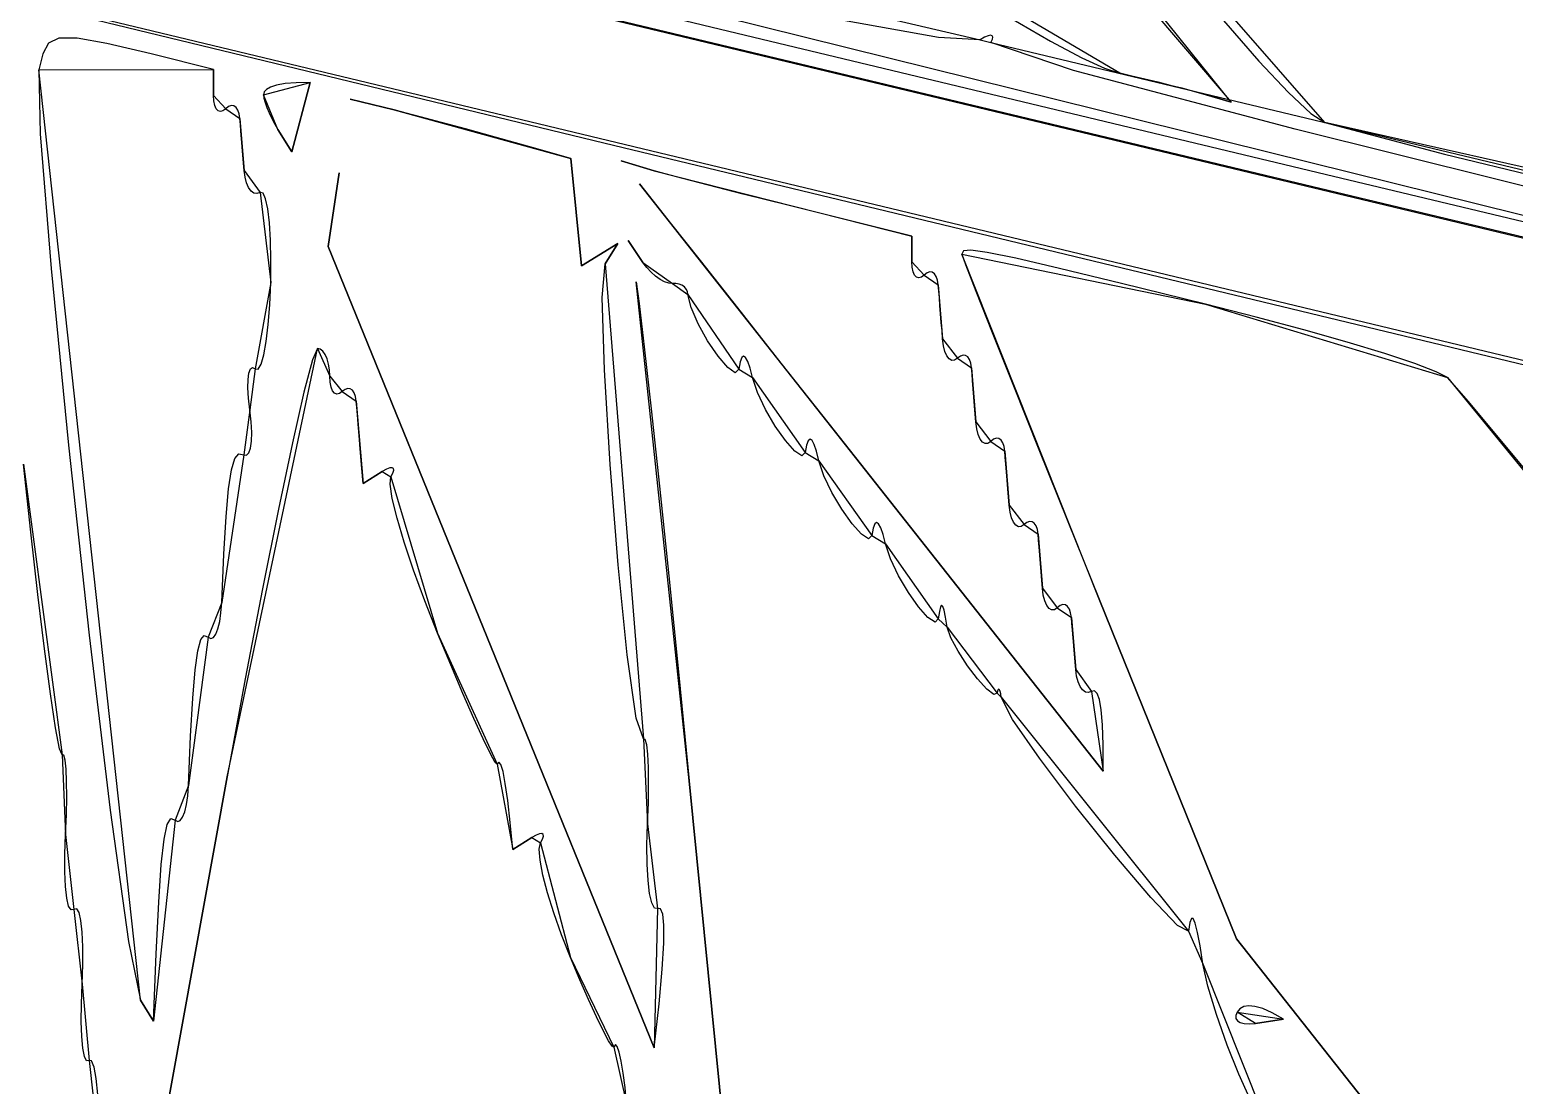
# Model space of a CAD drawing. Extents: x 0.3 to 49.4, y 16 to 54.1.
# Drawn here: x 9.605 to 13.102, y 25.432 to 27.918 of the extents above; entities that cross this region are included whole.
import ezdxf

# ---------------------------------------------------------------- set-up
doc = ezdxf.new("R2010")
doc.units = 0
doc.layers.get('0').update_dxf_attribs({"linetype": 'CONTINUOUS'})

msp = doc.modelspace()

# ---------------------------------------------------------------- linework, layer by layer
at = {"color": 178}
for points in [[(19.4536, 25.9141), (18.8676, 26.0523), (17.37, 26.4097), (15.3211, 26.8997), (13.0813, 27.4362), (11.0109, 27.9328), (9.4701, 28.3033), (8.8194, 28.4612), (19.4536, 25.9141)], [(12.4348, 27.747), (12.2628, 27.9605), (12.124, 28.1302), (12.0153, 28.2602), (11.9338, 28.3544), (11.8765, 28.4169), (11.8403, 28.4518), (11.8224, 28.463), (12.4348, 27.747)], [(9.6471, 28.3429), (9.6191, 28.3318), (9.6572, 28.3102), (9.8717, 28.2509), (10.3729, 28.1266), (11.2709, 27.9097), (12.676, 27.5731), (14.6985, 27.0893), (9.6471, 28.3429)], [(12.104, 28.3304), (12.2158, 28.1861), (12.3208, 28.055), (12.4164, 27.94), (12.5002, 27.8442), (12.5696, 27.7702), (12.6221, 27.721), (12.6552, 27.6995), (12.104, 28.3304)], [(11.8437, 27.8945), (11.7451, 27.8998), (11.5305, 27.938), (11.2482, 27.998), (10.9468, 28.0684), (10.6747, 28.1378), (10.4804, 28.1951), (10.4123, 28.2288), (11.8437, 27.8945)], [(11.4542, 28.2386), (11.6372, 28.1188), (11.7889, 28.0224), (11.9119, 27.9471), (12.0091, 27.8909), (12.0831, 27.8516), (12.1366, 27.8272), (12.1723, 27.8156), (11.4542, 28.2386)], [(8.7401, 28.1923), (9.3844, 28.0328), (10.9575, 27.6516), (13.0863, 27.1384), (15.3971, 26.5832), (17.5167, 26.0754), (19.0715, 25.705), (19.6881, 25.5616), (8.7401, 28.1923)], [(11.8686, 27.8879), (11.8724, 27.8953), (11.8735, 27.9006), (11.872, 27.9038), (11.8682, 27.9048), (11.8621, 27.9036), (11.8538, 27.9002), (11.8437, 27.8945), (11.8686, 27.8879)], [(10.0378, 27.8239), (9.8911, 27.8608), (9.7867, 27.8855), (9.7167, 27.898), (9.6735, 27.8982), (9.6493, 27.8859), (9.6363, 27.861), (9.6267, 27.8234), (10.0378, 27.8239)], [(15.6032, 26.9935), (15.3752, 27.0285), (14.8305, 27.1459), (14.0981, 27.3147), (13.3068, 27.5042), (12.5855, 27.6835), (12.0632, 27.8217), (11.8686, 27.8879), (15.6032, 26.9935)], [(9.6267, 27.8234), (9.6298, 27.6727), (9.6556, 27.3557), (9.6965, 26.9396), (9.7454, 26.4919), (9.7949, 26.0799), (9.8375, 25.7711), (9.866, 25.6327), (9.6267, 27.8234)], [(10.0378, 27.7632), (10.0378, 27.8239), (10.0378, 27.7632)], [(12.1723, 27.8156), (12.2011, 27.8092), (12.2313, 27.8023), (12.2617, 27.795), (12.2912, 27.7877), (12.3185, 27.7807), (12.3426, 27.7743), (12.3623, 27.7687), (12.1723, 27.8156)], [(10.0669, 27.7317), (10.0603, 27.7267), (10.0541, 27.7251), (10.0487, 27.7269), (10.0442, 27.7318), (10.0408, 27.7396), (10.0386, 27.7502), (10.0378, 27.7632), (10.0669, 27.7317)], [(10.2655, 27.794), (10.2325, 27.7932), (10.2064, 27.791), (10.1864, 27.7875), (10.172, 27.783), (10.1626, 27.7775), (10.1574, 27.7713), (10.1559, 27.7646), (10.2655, 27.794)], [(10.1559, 27.7646), (10.1569, 27.7565), (10.1596, 27.7464), (10.1636, 27.7348), (10.1688, 27.7221), (10.175, 27.7089), (10.1821, 27.6957), (10.1896, 27.683), (10.1559, 27.7646)], [(10.2228, 27.6307), (10.2655, 27.794), (10.2228, 27.6307)], [(12.3623, 27.7687), (12.4348, 27.747), (12.3623, 27.7687)], [(10.1001, 27.7088), (10.0984, 27.7199), (10.0953, 27.7287), (10.0911, 27.7349), (10.086, 27.7384), (10.0801, 27.7392), (10.0737, 27.737), (10.0669, 27.7317), (10.1001, 27.7088)], [(10.4632, 27.7289), (10.3599, 27.7541), (10.4632, 27.7289)], [(10.8799, 27.6148), (10.7833, 27.642), (10.701, 27.6651), (10.6318, 27.6842), (10.5746, 27.6998), (10.5282, 27.7122), (10.4915, 27.7218), (10.4632, 27.7289), (10.8799, 27.6148)], [(10.1102, 27.5861), (10.1087, 27.6036), (10.1071, 27.6225), (10.1055, 27.6418), (10.104, 27.6608), (10.1025, 27.6788), (10.1012, 27.6951), (10.1001, 27.7088), (10.1102, 27.5861)], [(12.6552, 27.6995), (12.9375, 27.6247), (13.3785, 27.5179), (13.9055, 27.3955), (14.4454, 27.2738), (14.9256, 27.1693), (15.2732, 27.0984), (15.4153, 27.0775), (12.6552, 27.6995)], [(10.1896, 27.683), (10.2228, 27.6307), (10.1896, 27.683)], [(10.9045, 27.3617), (10.8799, 27.6148), (10.9045, 27.3617)], [(11.076, 27.5859), (10.998, 27.6095), (11.076, 27.5859)], [(10.1476, 27.5347), (10.1403, 27.5321), (10.1332, 27.5334), (10.1267, 27.5381), (10.1208, 27.5461), (10.116, 27.557), (10.1124, 27.5704), (10.1102, 27.5861), (10.1476, 27.5347)], [(10.3339, 27.5808), (10.3079, 27.4074), (10.3339, 27.5808)], [(11.0412, 27.5549), (11.065, 27.5248), (11.1137, 27.4631), (11.1838, 27.3743), (11.2718, 27.2628), (11.3743, 27.133), (11.4878, 26.9892), (11.6088, 26.8359), (11.0412, 27.5549)], [(11.6828, 27.432), (11.5224, 27.4717), (11.3908, 27.5044), (11.2854, 27.5309), (11.2038, 27.5517), (11.1434, 27.5674), (11.1016, 27.5786), (11.076, 27.5859), (11.6828, 27.432)], [(10.1729, 27.3224), (10.1734, 27.3749), (10.1724, 27.4221), (10.1698, 27.4628), (10.1659, 27.4958), (10.1608, 27.5196), (10.1546, 27.533), (10.1476, 27.5347), (10.1729, 27.3224)], [(10.9899, 27.4144), (10.9045, 27.3617), (10.9899, 27.4144)], [(10.9605, 27.3669), (10.9899, 27.4144), (10.9605, 27.3669)], [(11.0495, 27.3696), (11.0146, 27.4219), (11.0495, 27.3696)], [(11.6828, 27.3715), (11.6828, 27.432), (11.6828, 27.3715)], [(10.3079, 27.4074), (11.0757, 25.5203), (10.3079, 27.4074)], [(12.3743, 27.2716), (12.1766, 27.3204), (12.0301, 27.356), (11.9272, 27.3798), (11.8603, 27.3936), (11.8219, 27.3987), (11.8044, 27.3969), (11.8003, 27.3895), (12.3743, 27.2716)], [(11.8003, 27.3895), (11.8088, 27.3654), (11.8333, 27.3023), (11.8715, 27.2052), (11.9217, 27.0792), (11.9818, 26.9291), (12.0497, 26.76), (12.1237, 26.5768), (11.8003, 27.3895)], [(11.0504, 26.2478), (11.0333, 26.2966), (11.0125, 26.4462), (10.9911, 26.6581), (10.9721, 26.8944), (10.9586, 27.1168), (10.9537, 27.287), (10.9605, 27.3669), (11.0504, 26.2478)], [(11.1192, 27.3207), (11.1104, 27.3213), (11.1004, 27.3245), (11.0898, 27.3301), (11.079, 27.3377), (11.0684, 27.347), (11.0584, 27.3578), (11.0495, 27.3696), (11.1192, 27.3207)], [(11.7118, 27.34), (11.7052, 27.335), (11.6991, 27.3335), (11.6937, 27.3352), (11.6892, 27.3401), (11.6857, 27.3479), (11.6835, 27.3584), (11.6828, 27.3715), (11.7118, 27.34)], [(11.745, 27.3172), (11.7433, 27.3283), (11.7403, 27.337), (11.7361, 27.3432), (11.7309, 27.3468), (11.725, 27.3475), (11.7186, 27.3453), (11.7118, 27.34), (11.745, 27.3172)], [(10.1364, 27.1193), (10.1435, 27.1189), (10.1503, 27.1304), (10.1566, 27.1525), (10.1623, 27.1841), (10.167, 27.2237), (10.1706, 27.2703), (10.1729, 27.3224), (10.1364, 27.1193)], [(11.0334, 27.324), (11.0405, 27.2731), (11.0525, 27.1711), (11.0686, 27.0255), (11.088, 26.8432), (11.11, 26.6316), (11.1338, 26.3978), (11.1586, 26.1491), (11.0334, 27.324)], [(11.1554, 27.2946), (11.1542, 27.3013), (11.1513, 27.3072), (11.1469, 27.3122), (11.1413, 27.3163), (11.1346, 27.3191), (11.1272, 27.3207), (11.1192, 27.3207), (11.1554, 27.2946)], [(11.7551, 27.1902), (11.7537, 27.2087), (11.7521, 27.2284), (11.7505, 27.2485), (11.7489, 27.2682), (11.7475, 27.2867), (11.7461, 27.3033), (11.745, 27.3172), (11.7551, 27.1902)], [(11.275, 27.1184), (11.2667, 27.1102), (11.2492, 27.1222), (11.2263, 27.1491), (11.2018, 27.1852), (11.1793, 27.2252), (11.1626, 27.2635), (11.1554, 27.2946), (11.275, 27.1184)], [(12.9439, 27.0987), (12.9178, 27.1124), (12.8675, 27.1316), (12.7964, 27.1551), (12.708, 27.1819), (12.6059, 27.211), (12.4935, 27.2412), (12.3743, 27.2716), (12.9439, 27.0987)], [(10.2826, 27.1673), (10.271, 27.1406), (10.251, 27.0644), (10.2239, 26.9451), (10.191, 26.7886), (10.1535, 26.6013), (10.1128, 26.3894), (10.0702, 26.1588), (10.2826, 27.1673)], [(10.312, 27.1021), (10.3112, 27.117), (10.309, 27.1307), (10.3055, 27.1428), (10.3009, 27.153), (10.2955, 27.1607), (10.2893, 27.1656), (10.2826, 27.1673), (10.312, 27.1021)], [(11.7902, 27.1442), (11.7834, 27.1396), (11.7768, 27.1391), (11.7707, 27.1426), (11.7653, 27.1497), (11.7607, 27.1602), (11.7573, 27.1738), (11.7551, 27.1902), (11.7902, 27.1442)], [(11.3072, 27.0988), (11.3017, 27.121), (11.2963, 27.1369), (11.2911, 27.1464), (11.2863, 27.1494), (11.2819, 27.1457), (11.2781, 27.1355), (11.275, 27.1184), (11.3072, 27.0988)], [(11.8234, 27.1214), (11.8217, 27.1325), (11.8186, 27.1412), (11.8144, 27.1474), (11.8092, 27.1509), (11.8034, 27.1517), (11.7969, 27.1495), (11.7902, 27.1442), (11.8234, 27.1214)], [(10.1236, 27.0226), (10.1205, 27.0504), (10.1191, 27.0746), (10.1194, 27.0945), (10.1214, 27.1095), (10.1249, 27.119), (10.1299, 27.1225), (10.1364, 27.1193), (10.1236, 27.0226)], [(10.3411, 27.0659), (10.3344, 27.061), (10.3283, 27.0598), (10.3229, 27.0621), (10.3184, 27.0677), (10.3149, 27.0764), (10.3127, 27.0879), (10.312, 27.1021), (10.3411, 27.0659)], [(11.4317, 26.9226), (11.4239, 26.9147), (11.4073, 26.9255), (11.3853, 26.9503), (11.3611, 26.9847), (11.3378, 27.0239), (11.3188, 27.0635), (11.3072, 27.0988), (11.4317, 26.9226)], [(11.8335, 26.9944), (11.832, 27.0129), (11.8304, 27.0326), (11.8288, 27.0527), (11.8273, 27.0724), (11.8258, 27.0909), (11.8245, 27.1075), (11.8234, 27.1214), (11.8335, 26.9944)], [(14.4065, 25.3116), (14.0832, 25.7109), (13.7831, 26.0805), (13.5152, 26.4094), (13.2883, 26.6866), (13.1115, 26.9012), (12.9937, 27.0422), (12.9439, 27.0987), (14.4065, 25.3116)], [(10.3743, 27.043), (10.3725, 27.0541), (10.3695, 27.0629), (10.3653, 27.0691), (10.3601, 27.0726), (10.3542, 27.0733), (10.3478, 27.0711), (10.3411, 27.0659), (10.3743, 27.043)], [(10.3903, 26.8494), (10.3866, 26.8932), (10.3835, 26.9308), (10.3808, 26.9627), (10.3786, 26.9894), (10.3768, 27.0114), (10.3754, 27.0291), (10.3743, 27.043), (10.3903, 26.8494)], [(10.1091, 26.9172), (10.1159, 26.9159), (10.1214, 26.9212), (10.1252, 26.9324), (10.1275, 26.9487), (10.128, 26.9696), (10.1268, 26.9945), (10.1236, 27.0226), (10.1091, 26.9172)], [(11.8685, 26.9484), (11.8617, 26.9437), (11.8551, 26.9433), (11.849, 26.9468), (11.8436, 26.9539), (11.839, 26.9644), (11.8356, 26.978), (11.8335, 26.9944), (11.8685, 26.9484)], [(11.4638, 26.903), (11.4584, 26.9252), (11.453, 26.9411), (11.4478, 26.9506), (11.4429, 26.9535), (11.4385, 26.9499), (11.4347, 26.9396), (11.4317, 26.9226), (11.4638, 26.903)], [(11.9017, 26.9255), (11.9, 26.9366), (11.8969, 26.9454), (11.8927, 26.9516), (11.8876, 26.9551), (11.8817, 26.9558), (11.8753, 26.9537), (11.8685, 26.9484), (11.9017, 26.9255)], [(11.9118, 26.7985), (11.9103, 26.8171), (11.9088, 26.8368), (11.9072, 26.8569), (11.9056, 26.8766), (11.9041, 26.8951), (11.9028, 26.9117), (11.9017, 26.9255), (11.9118, 26.7985)], [(9.6815, 26.2105), (9.6752, 26.2248), (9.6658, 26.2739), (9.6538, 26.3537), (9.6397, 26.4598), (9.624, 26.5882), (9.6075, 26.7346), (9.5905, 26.8949), (9.6815, 26.2105)], [(10.0573, 26.5691), (10.0624, 26.6832), (10.0677, 26.7716), (10.0735, 26.8369), (10.0801, 26.8816), (10.088, 26.9082), (10.0976, 26.9192), (10.1091, 26.9172), (10.0573, 26.5691)], [(11.5884, 26.7267), (11.5805, 26.7189), (11.564, 26.7297), (11.542, 26.7545), (11.5177, 26.7888), (11.4945, 26.8281), (11.4754, 26.8676), (11.4638, 26.903), (11.5884, 26.7267)], [(10.4355, 26.8774), (10.3903, 26.8494), (10.4355, 26.8774)], [(10.456, 26.8653), (10.4607, 26.874), (10.4627, 26.8805), (10.4621, 26.8847), (10.4589, 26.8865), (10.4534, 26.886), (10.4456, 26.8829), (10.4355, 26.8774), (10.456, 26.8653)], [(10.5658, 26.497), (10.5357, 26.5731), (10.5093, 26.6452), (10.4873, 26.7109), (10.4702, 26.768), (10.4589, 26.8143), (10.454, 26.8475), (10.456, 26.8653), (10.5658, 26.497)], [(11.6088, 26.8359), (12.1332, 26.1716), (11.6088, 26.8359)], [(11.9468, 26.7526), (11.94, 26.7479), (11.9335, 26.7475), (11.9274, 26.7509), (11.9219, 26.7581), (11.9174, 26.7686), (11.9139, 26.7822), (11.9118, 26.7985), (11.9468, 26.7526)], [(11.6205, 26.7072), (11.6151, 26.7294), (11.6097, 26.7453), (11.6045, 26.7547), (11.5996, 26.7577), (11.5952, 26.7541), (11.5914, 26.7438), (11.5884, 26.7267), (11.6205, 26.7072)], [(11.98, 26.7297), (11.9783, 26.7408), (11.9753, 26.7495), (11.9711, 26.7557), (11.9659, 26.7593), (11.96, 26.76), (11.9536, 26.7578), (11.9468, 26.7526), (11.98, 26.7297)], [(11.9901, 26.6027), (11.9886, 26.6213), (11.9871, 26.641), (11.9855, 26.661), (11.9839, 26.6807), (11.9825, 26.6993), (11.9811, 26.7159), (11.98, 26.7297), (11.9901, 26.6027)], [(11.745, 26.5309), (11.7372, 26.5231), (11.7207, 26.5338), (11.6986, 26.5587), (11.6744, 26.593), (11.6511, 26.6322), (11.6321, 26.6718), (11.6205, 26.7072), (11.745, 26.5309)], [(12.0252, 26.5567), (12.0184, 26.5521), (12.0118, 26.5516), (12.0057, 26.5551), (12.0003, 26.5622), (11.9957, 26.5727), (11.9923, 26.5863), (11.9901, 26.6027), (12.0252, 26.5567)], [(12.1237, 26.5768), (12.4471, 25.777), (12.1237, 26.5768)], [(10.0258, 26.4875), (10.0321, 26.4842), (10.0381, 26.4867), (10.0437, 26.4945), (10.0485, 26.5072), (10.0526, 26.5242), (10.0556, 26.545), (10.0573, 26.5691), (10.0258, 26.4875)], [(11.7657, 26.5113), (11.7618, 26.5345), (11.7584, 26.5507), (11.7554, 26.5601), (11.7526, 26.5626), (11.7501, 26.5586), (11.7476, 26.548), (11.745, 26.5309), (11.7657, 26.5113)], [(12.0584, 26.5339), (12.0567, 26.545), (12.0536, 26.5537), (12.0494, 26.5599), (12.0442, 26.5634), (12.0383, 26.5642), (12.0319, 26.562), (12.0252, 26.5567), (12.0584, 26.5339)], [(11.8835, 26.3557), (11.8757, 26.3522), (11.8591, 26.3647), (11.8373, 26.389), (11.8136, 26.4203), (11.7914, 26.4542), (11.7744, 26.486), (11.7657, 26.5113), (11.8835, 26.3557)], [(12.0685, 26.4111), (12.067, 26.4287), (12.0654, 26.4475), (12.0638, 26.4668), (12.0623, 26.4858), (12.0608, 26.5039), (12.0595, 26.5201), (12.0584, 26.5339), (12.0685, 26.4111)], [(9.979, 26.1383), (9.9841, 26.254), (9.9893, 26.3439), (9.9947, 26.4103), (10.0008, 26.4555), (10.0078, 26.4819), (10.016, 26.4918), (10.0258, 26.4875), (9.979, 26.1383)], [(10.7064, 26.1882), (10.7015, 26.1925), (10.69, 26.2131), (10.6729, 26.2484), (10.6511, 26.2963), (10.6254, 26.3549), (10.5967, 26.4225), (10.5658, 26.497), (10.7064, 26.1882)], [(12.1056, 26.3595), (12.0983, 26.357), (12.0913, 26.3583), (12.0848, 26.3631), (12.079, 26.3711), (12.0742, 26.382), (12.0706, 26.3954), (12.0685, 26.4111), (12.1056, 26.3595)], [(11.8933, 26.346), (11.892, 26.3539), (11.8906, 26.3598), (11.8891, 26.3635), (11.8876, 26.365), (11.8861, 26.3643), (11.8847, 26.3612), (11.8835, 26.3557), (11.8933, 26.346)], [(12.3339, 25.7955), (12.3082, 25.8088), (12.2455, 25.8745), (12.1607, 25.9743), (12.0683, 26.0897), (11.9831, 26.2024), (11.9199, 26.2939), (11.8933, 26.346), (12.3339, 25.7955)], [(12.1332, 26.1716), (12.1334, 26.2331), (12.1319, 26.2809), (12.1289, 26.3163), (12.1245, 26.3406), (12.119, 26.355), (12.1126, 26.3609), (12.1056, 26.3595), (12.1332, 26.1716)], [(11.0603, 26.0476), (11.0621, 26.0974), (11.0627, 26.1422), (11.0622, 26.1807), (11.0607, 26.2118), (11.0582, 26.2341), (11.0547, 26.2465), (11.0504, 26.2478), (11.0603, 26.0476)], [(9.6895, 26.0228), (9.6915, 26.0695), (9.6924, 26.1115), (9.6921, 26.1477), (9.6909, 26.1768), (9.6887, 26.1977), (9.6855, 26.2093), (9.6815, 26.2105), (9.6895, 26.0228)], [(10.7428, 25.9878), (10.7369, 26.0513), (10.731, 26.1029), (10.7252, 26.1427), (10.7198, 26.1709), (10.7147, 26.1878), (10.7102, 26.1935), (10.7064, 26.1882), (10.7428, 25.9878)], [(10.0702, 26.1588), (9.8872, 25.1503), (10.0702, 26.1588)], [(9.9474, 26.0567), (9.9537, 26.0534), (9.9598, 26.0559), (9.9653, 26.0637), (9.9702, 26.0764), (9.9742, 26.0933), (9.9772, 26.1141), (9.979, 26.1383), (9.9474, 26.0567)], [(11.1586, 26.1491), (11.2649, 25.072), (11.1586, 26.1491)], [(9.8967, 25.5831), (9.9029, 25.7419), (9.9089, 25.8637), (9.9151, 25.9524), (9.9217, 26.0121), (9.929, 26.0467), (9.9375, 26.0602), (9.9474, 26.0567), (9.8967, 25.5831)], [(9.7091, 25.8465), (9.7024, 25.8451), (9.6968, 25.8543), (9.6924, 25.8731), (9.6894, 25.9004), (9.6878, 25.9352), (9.6878, 25.9764), (9.6895, 26.0228), (9.7091, 25.8465)], [(10.788, 26.0157), (10.7428, 25.9878), (10.788, 26.0157)], [(10.8083, 26.0033), (10.8131, 26.0122), (10.8151, 26.0188), (10.8146, 26.023), (10.8115, 26.0249), (10.8059, 26.0244), (10.7981, 26.0213), (10.788, 26.0157), (10.8083, 26.0033)], [(11.0839, 25.8483), (11.0765, 25.8494), (11.0701, 25.8616), (11.065, 25.8838), (11.0614, 25.9147), (11.0592, 25.9531), (11.0588, 25.9978), (11.0603, 26.0476), (11.0839, 25.8483)], [(10.8789, 25.7329), (10.8578, 25.7866), (10.8396, 25.838), (10.8248, 25.8855), (10.8138, 25.9274), (10.8071, 25.9622), (10.8051, 25.988), (10.8083, 26.0033), (10.8789, 25.7329)], [(9.7287, 25.6703), (9.7304, 25.7167), (9.7303, 25.7579), (9.7288, 25.7926), (9.7257, 25.82), (9.7214, 25.8388), (9.7158, 25.848), (9.7091, 25.8465), (9.7287, 25.6703)], [(11.0757, 25.5203), (11.0874, 25.6242), (11.0949, 25.7056), (11.0985, 25.7666), (11.0988, 25.8092), (11.0962, 25.8356), (11.0911, 25.848), (11.0839, 25.8483), (11.0757, 25.5203)], [(12.3678, 25.7182), (12.3614, 25.7605), (12.3555, 25.7923), (12.3501, 25.8137), (12.3453, 25.8247), (12.341, 25.8253), (12.3372, 25.8156), (12.3339, 25.7955), (12.3678, 25.7182)], [(12.4471, 25.777), (15.0314, 22.5077), (12.4471, 25.777)], [(10.9806, 25.5224), (10.9767, 25.524), (10.9682, 25.5373), (10.9557, 25.5609), (10.94, 25.5935), (10.9215, 25.634), (10.9009, 25.6808), (10.8789, 25.7329), (10.9806, 25.5224)], [(12.5082, 25.3657), (12.4977, 25.3687), (12.478, 25.4025), (12.4527, 25.4581), (12.4255, 25.5265), (12.3999, 25.5987), (12.3794, 25.6656), (12.3678, 25.7182), (12.5082, 25.3657)], [(9.7448, 25.4906), (9.7389, 25.4899), (9.7341, 25.4999), (9.7303, 25.5193), (9.7278, 25.5472), (9.7266, 25.5824), (9.7269, 25.6238), (9.7287, 25.6703), (9.7448, 25.4906)], [(9.866, 25.6327), (9.8967, 25.5831), (9.866, 25.6327)], [(12.449, 25.6048), (12.4456, 25.5968), (12.4459, 25.5898), (12.4495, 25.5842), (12.4562, 25.5801), (12.4657, 25.5776), (12.4778, 25.5769), (12.4922, 25.5781), (12.449, 25.6048)], [(12.558, 25.5877), (12.5315, 25.6028), (12.5092, 25.6127), (12.4908, 25.6181), (12.476, 25.6195), (12.4643, 25.6174), (12.4554, 25.6123), (12.449, 25.6048), (12.558, 25.5877)], [(12.4922, 25.5781), (12.558, 25.5877), (12.4922, 25.5781)], [(11.011, 25.3886), (11.0074, 25.4271), (11.0031, 25.4609), (10.9984, 25.4889), (10.9936, 25.5102), (10.9889, 25.5236), (10.9845, 25.528), (10.9806, 25.5224), (11.011, 25.3886)], [(9.7719, 25.2482), (9.7712, 25.3091), (9.7691, 25.3637), (9.7659, 25.4105), (9.7617, 25.4481), (9.7567, 25.475), (9.751, 25.4896), (9.7448, 25.4906), (9.7719, 25.2482)]]:
    msp.add_lwpolyline(points, dxfattribs=at)

doc.saveas('drawing.dxf')
